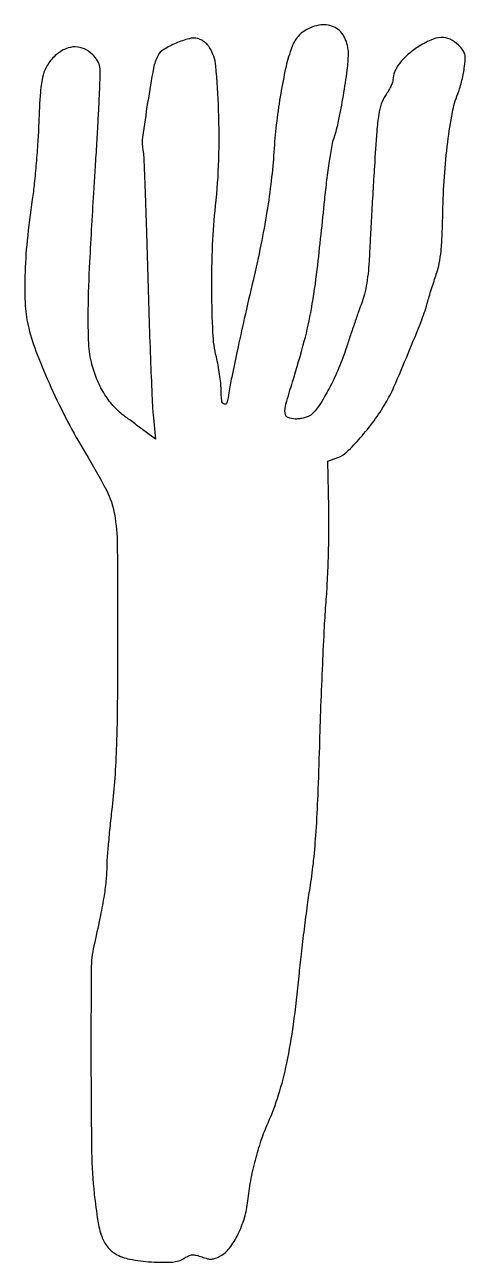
# Model space of a CAD drawing. Extents: x 0 to 139, y 0 to 389.
import ezdxf

# ---------------------------------------------------------------- set-up
doc = ezdxf.new("R2010")
doc.units = 0

msp = doc.modelspace()

# ---------------------------------------------------------------- linework, layer by layer
msp.add_lwpolyline([(88.356827, 387.075926, 0.051324), (86.830497, 385.915298, 0.052624), (85.586822, 384.477011, 0.046478), (84.555308, 382.654034, 0.02788), (83.663677, 380.329664, 0.025598), (82.058321, 374.279382, 0.011702), (80.556571, 366.24446, 0.011326), (79.330844, 357.465054, 0.012846), (78.56372, 349, -0.013076), (77.731439, 339.862618, -0.010753), (76.37934, 330.16192, -0.009934), (74.487663, 319.758199, -0.007681), (72.028082, 308.5, 0.00181), (69.27865, 296.587614, 0.002873), (67.020264, 286.366857, 0.003075), (65.309028, 278.160089, 0.013232), (64.450485, 273.245751, -0.028675), (63.799773, 270.097632, -0.456739), (62.932639, 269.675818, -0.273656), (62.155117, 270.736801, -0.022426), (61.964378, 274.309017, 0.023855), (61.850339, 276.33602, 0.010185), (61.513648, 279.031399, 0.01005), (61.037422, 281.896003, 0.013022), (60.479999, 284.5, -0.047824), (59.403498, 292.065153, -0.010142), (59.063761, 305.390639, -0.011202), (59.310503, 319.738204, -0.017734), (60.232655, 332, 0.020419), (61.244826, 346.499048, 0.016582), (61.177877, 362.080558, 0.013003), (60.293524, 375.997266, 0.11765), (58.368886, 381.734123, 0.052592), (57.668227, 382.631347, 0.037528), (56.715799, 383.479741, 0.038063), (55.672244, 384.158359, 0.063733), (54.699149, 384.539373, 0.127776), (51.930105, 384.516471, 0.035626), (47.799521, 383.084694, 0.035422), (43.92482, 381.088592, 0.134014), (42.067301, 379.125752, 0.078004), (40.728955, 375.289966, 0.005938), (38.887601, 364.441634, 0.005925), (37.303875, 353.550858, 0.078303), (37.400024, 349.5, -0.034504), (37.646264, 347.2915, -0.000794), (38.072815, 336.757428, -0.001768), (38.509466, 324.409716, -0.001196), (38.923701, 310.333799, 0.001251), (39.349543, 295.916962, 0.001555), (39.820814, 282.511455, 0.001264), (40.279982, 271.257694, 0.011766), (40.604747, 266.406017), (41.308084, 258.644437), (38.113453, 261.072218, 0.001751), (36.665462, 262.164651, 0.001064), (34.946228, 263.446597, 0.001066), (33.235545, 264.710862, 0.001884), (31.817487, 265.745984, -0.050972), (28.390635, 268.804349, -0.043194), (25.436534, 272.658462, -0.04124), (23.067414, 277.151953, -0.037605), (21.381611, 282.112654, -0.051834), (20.392897, 288.70647, -0.014376), (20.21995, 299.17977, -0.010013), (20.709654, 314.352729, -0.00298), (22.059502, 337.5, 0.000963), (22.473052, 344.131015, 0.000657), (22.918771, 351.670791, 0.000662), (23.329469, 358.94358, 0.001335), (23.630289, 364.67716, 0.003274), (23.97535, 372.65954, 0.042324), (23.832633, 375.633949, 0.104252), (23.165062, 377.519365, 0.059407), (21.663749, 379.42716, 0.086179), (19.035321, 381.277805, 0.108778), (16.143412, 381.939167, 0.104064), (13.143382, 381.333349, 0.073348), (10.206433, 379.520248, 0.073003), (7.563704, 376.540591, 0.081872), (6.014379, 373.03756, 0.045832), (5.154385, 367.75679, 0.008673), (4.641759, 358, -0.007294), (4.346334, 352.064833, -0.005093), (3.847435, 345.38125, -0.005138), (3.23787, 338.982052, -0.010628), (2.60425, 334, 0.011817), (0.99393, 321.093038, 0.018338), (0.278265, 309.89383, 0.021376), (0.423683, 300.573579, 0.047417), (1.506226, 293.558545, 0.030293), (4.130485, 285.321921, 0.014405), (8.443566, 275.058086, 0.013947), (13.712836, 264.274513, 0.016092), (19.344531, 254.314003, -0.017356), (25.927633, 242.601796, -0.076611), (28.443458, 235.121237, -0.040647), (29.324146, 225.390363, -0.002447), (29.445083, 196, -0.002033), (29.349044, 176.176596, -0.005984), (29.064353, 162.543017, -0.008513), (28.545628, 152.150857, -0.012826), (27.707537, 143.121187, 0.00374), (27.053773, 137.2407, 0.003959), (26.501243, 131.461802, 0.003781), (26.102406, 126.477054, 0.018014), (25.998822, 123.621187, -0.028004), (25.778173, 119.700746, -0.013143), (25.076805, 114.669127, -0.009945), (23.862161, 108.166824, -0.004221), (21.987654, 99.5, 0.053859), (21.131566, 92.011798, 0.00189), (21.060371, 62.790003, 0.003122), (21.274047, 34.624615, 0.024226), (22.092411, 21.5, 0.01103), (23.221396, 13.046975, 0.04676), (24.47453, 8.10396, 0.080503), (26.212904, 4.93994, 0.095071), (28.780881, 2.695964, 0.086043), (33.244198, 1.03157, 0.030324), (40.046324, 0.179327, 0.028481), (46.730312, 0.132102, 0.133321), (50.355037, 1.313059, -0.038705), (51.756637, 2.083621, -0.08836), (52.922092, 2.380012, -0.080478), (54.185753, 2.26873, -0.028127), (55.93186, 1.719618, 0.029816), (57.67151, 1.178983, 0.074546), (58.992729, 1.055914, 0.078205), (60.253739, 1.327364, 0.035353), (61.788299, 2.047549, 0.104396), (64.633088, 4.530123, 0.045999), (67.27027, 8.799668, 0.043086), (69.312737, 13.984548, 0.046283), (70.37567, 19.320112, -0.020106), (71.291935, 25.623529, -0.017297), (72.74805, 32.161277, -0.01762), (74.610404, 38.425579, -0.0242), (76.749542, 43.898512, 0.03045), (80.047645, 52.657805, 0.022667), (82.643078, 62.659506, 0.018502), (84.738109, 74.750248, 0.00955), (86.506904, 90, -0.004171), (87.230129, 96.881434, -0.002767), (88.16952, 104.765625, -0.002785), (89.166847, 112.412284, -0.005424), (90.062722, 118.5, 0.013776), (91.07845, 126.305006, 0.008791), (91.848921, 135.425198, 0.006758), (92.457157, 146.851358, 0.002965), (92.968392, 162, -0.002172), (93.379305, 174.77721, -0.001982), (93.912394, 187.946875, -0.001981), (94.481997, 199.710607, -0.006444), (94.990838, 207.5, 0.007771), (95.417173, 214.303986, 0.004662), (95.72243, 222.394585, 0.004667), (95.875955, 230.451315, 0.008107), (95.832511, 237.141141), (95.5, 251.782282), (98.701426, 252.938304, 0.105672), (101.537082, 254.704638, 0.020418), (105.734284, 259.100237, 0.021943), (110.063081, 264.479605, 0.024931), (113.710496, 270, 0.030523), (116.323543, 275.10622, 0.004704), (120.786858, 285.588067, 0.004922), (125.04876, 296.156815, 0.026954), (126.982341, 302, -0.006368), (127.567799, 304.048243, -0.00367), (128.322153, 306.5, -0.003666), (129.115856, 308.951114, -0.006124), (129.823924, 311, 0.043354), (130.584779, 313.879451, 0.018433), (131.121473, 317.836249, 0.014071), (131.486111, 323.050789, 0.006113), (131.690723, 329.997036, -0.013119), (132.175696, 341.149453, -0.013973), (133.24125, 352.027914, -0.014177), (134.690747, 361.369657, -0.051383), (136.379082, 367.133126, 0.023594), (136.955031, 368.758923, 0.01117), (137.550392, 370.902253, 0.011043), (138.074609, 373.176776, 0.015339), (138.436098, 375.236244, 0.01823), (138.729803, 377.980408, 0.079568), (138.585694, 379.602041, 0.098577), (137.95877, 380.920163, 0.036247), (136.604665, 382.486244, 0.088516), (133.982298, 384.31449, 0.120689), (131.164296, 384.862409, 0.093476), (127.879433, 384.077368, 0.037397), (123.795301, 381.868645, 0.038416), (120.623025, 379.470493, 0.049451), (118.138686, 376.792307, 0.056989), (116.532189, 374.082792, 0.105725), (116, 371.594069, -0.090158), (115.855215, 370.797642, -0.02027), (115.316097, 369.523198, -0.020384), (114.563025, 368.08194, -0.018496), (113.671818, 366.658051, 0.066005), (112.348385, 364.016239, 0.044333), (111.531618, 360.735327, 0.020634), (110.926715, 355.457518, 0.002806), (110.179636, 344.363642, 0.000701), (109.702151, 336.444867, 0.000633), (109.230003, 328.25057, 0.000634), (108.825572, 320.907448, 0.002019), (108.581397, 316, -0.012606), (108.271463, 311.63518, -0.016501), (107.756635, 307.669452, -0.018428), (107.063988, 304.233948, -0.03346), (106.210201, 301.5, 0.007181), (105.270883, 298.967903, 0.002557), (103.999637, 295.325, 0.002537), (102.645032, 291.312278, 0.00299), (101.40486, 287.5, -0.023473), (99.011484, 281.053018, -0.021265), (95.952365, 274.637329, -0.021104), (92.773532, 269.207642, -0.077998), (90.139771, 266.25, -0.077544), (89.324871, 265.769468, -0.031215), (88.092856, 265.367188, -0.02996), (86.687363, 265.092077, -0.033361), (85.30887, 265, -0.109391), (83.023969, 265.505949, -0.271589), (82.085752, 266.863946, -0.086957), (82.368937, 269.706866, -0.007569), (84.439308, 276.698378, 0.010572), (88.134469, 289.457635, 0.021416), (90.394392, 299.663035, 0.015273), (92.189699, 311.995656, 0.003122), (94.56015, 333.905973, -0.00559), (95.261727, 340.104486, -0.006473), (96.071987, 345.989062, -0.005832), (96.879733, 350.948854, -0.037649), (97.502867, 353.405973, 0.029553), (98.921559, 358.643129, 0.009195), (100.437883, 366.654295, 0.009018), (101.654558, 374.66988, 0.032977), (101.996805, 379.795455, 0.111228), (100.878927, 384.775707, 0.160907), (97.791465, 388.014849, 0.156721), (93.313562, 388.826809, 0.104385)], format="xyb", close=True)

doc.saveas('drawing.dxf')
